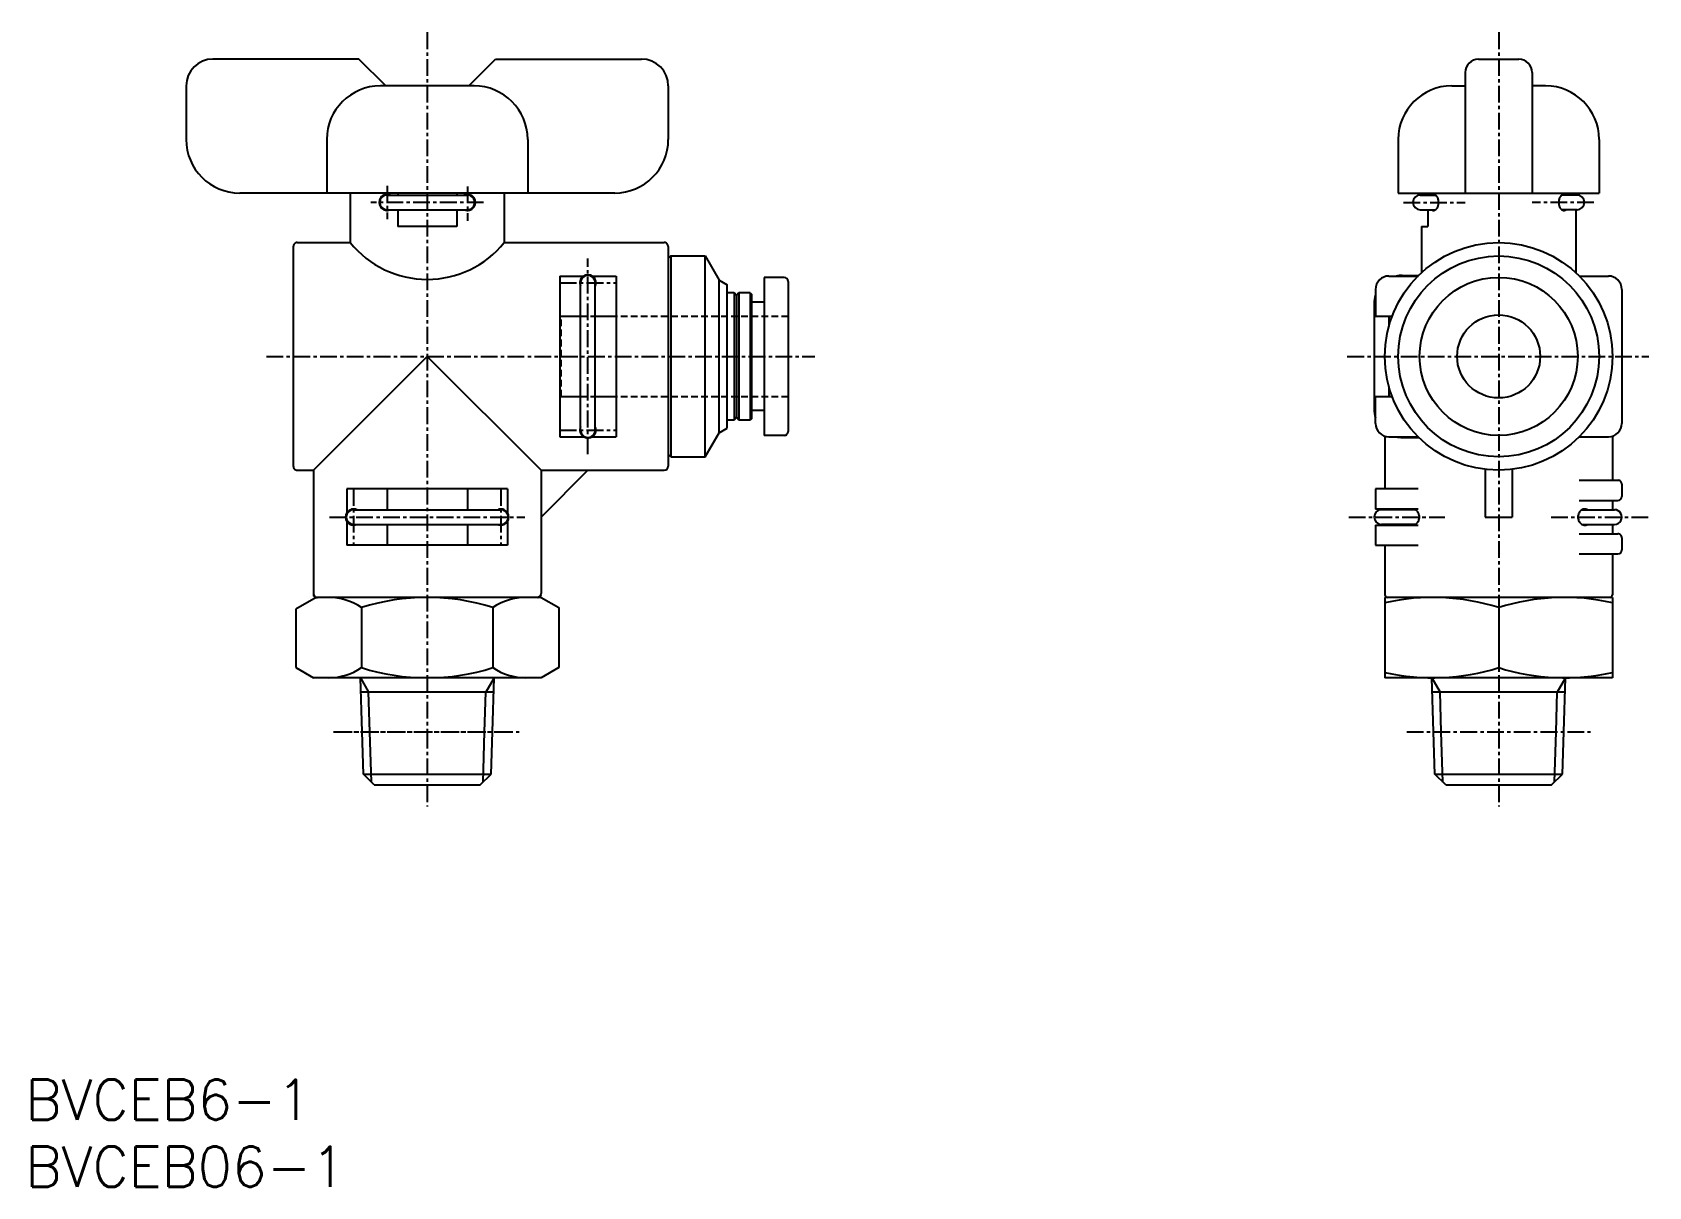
# Model space of a CAD drawing. Extents: x 1 to 121, y 0 to 86.
import ezdxf

# ---------------------------------------------------------------- set-up
doc = ezdxf.new("R2010")
doc.units = 0
doc.linetypes.add('CENTER', pattern=[2, 1.25, -0.25, 0.25, -0.25])
doc.linetypes.add('DASHED', pattern=[0.75, 0.5, -0.25])
doc.layers.get('0').update_dxf_attribs({"linetype": 'CONTINUOUS'})
doc.layers.add('CENTER', color=1, linetype='CENTER')
doc.styles.get("Standard").update_dxf_attribs({"font": 'txt.shx'})

# ---------------------------------------------------------------- blocks, each defined once
blk = doc.blocks.new('*U11')
at = {"color": 7, "linetype": 'CONTINUOUS'}
blk.add_text('BVCEB06-1', height=3, dxfattribs=at).set_placement((0, 0))
blk = doc.blocks.new('*U12')
at = {"color": 7, "linetype": 'CONTINUOUS'}
blk.add_text('BVCEB6-1', height=3, dxfattribs=at).set_placement((0, 5))

msp = doc.modelspace()

# ---------------------------------------------------------------- linework, layer by layer
at = {"color": 7, "linetype": 'CONTINUOUS'}
for p, q in [((24.89999, 84.200011), (14, 84.200011)), ((26.90001, 82.200023), (24.9, 84.200021)), ((33.1, 82.20002), (35.1, 84.200021)), ((35.10001, 84.200011), (46, 84.200011)), ((108.5, 84.200001), (111.5, 84.200001)), ((12, 82.200011), (12, 78.200012)), ((33.5, 82.200012), (26.5, 82.200012)), ((48, 82.200011), (48, 78.200012)), ((106.5, 82.199997), (107.5, 82.199997)), ((107.5, 83.199997), (107.5, 74.199997)), ((112.5, 83.199997), (112.5, 74.199997)), ((113.5, 82.199997), (112.5, 82.199997)), ((22.5, 78.200012), (22.5, 74.200012)), ((37.5, 78.200012), (37.5, 74.200012)), ((102.5, 78.199997), (102.5, 74.199997)), ((117.5, 78.199997), (117.5, 74.199997)), ((44, 74.200012), (16, 74.200012)), ((24.25, 74.200012), (24.25, 70.500015)), ((27, 74.050018), (33, 74.050018)), ((27.8, 74.200012), (27.8, 74.050018)), ((32.2, 74.200012), (32.2, 74.050018)), ((35.75, 74.200012), (35.75, 70.500015)), ((102.5, 74.199997), (117.5, 74.199997)), ((104.14998, 74.050003), (105.29379, 74.050003)), ((104.7, 74.199997), (104.7, 74.050003)), ((115.85002, 74.050003), (114.70621, 74.050003)), ((115.75, 74.199997), (115.75, 74.050003)), ((27, 72.950012), (33, 72.950012)), ((27.8, 72.950012), (27.8, 71.700012)), ((32.2, 72.950012), (32.2, 71.700012)), ((104.14998, 72.949997), (105.29379, 72.949997)), ((104.7, 72.949997), (104.7, 71.700004)), ((115.85002, 72.949997), (114.70621, 72.949997)), ((115.75, 72.949997), (115.75, 68.259987)), ((32.2, 71.700012), (27.8, 71.700012)), ((104.25, 71.700004), (104.7, 71.700004)), ((104.25, 71.700004), (104.25, 68.259987)), ((20, 70.200012), (20, 53.80001)), ((20.3, 70.500015), (24.25, 70.500015)), ((35.75, 70.500015), (47.70001, 70.500015)), ((48, 70.200012), (48, 53.80001)), ((48.2, 69.500007), (48, 69.300007)), ((48.2, 69.500015), (48.2, 54.500015)), ((48.2, 69.500015), (50.7587, 69.500015)), ((50.75869, 69.500015), (51.8, 67.696419)), ((50.7587, 54.500015), (50.7587, 69.500015)), ((39.90001, 68.000015), (39.90001, 56.000015)), ((39.90001, 68.000015), (41.66833, 68.000015)), ((42.33167, 68.000015), (44.10001, 68.000015)), ((44.10001, 68.000015), (44.10001, 56.000015)), ((51.79999, 67.69643), (52.4, 67.35001)), ((51.8, 56.303604), (51.8, 67.696419)), ((55.14999, 67.900017), (55.14999, 56.100014)), ((56.64999, 67.900017), (55.14999, 67.900017)), ((56.95, 67.600014), (56.95, 56.400017)), ((101.8, 68), (103.9792, 68)), ((102.8, 68.050003), (104.02943, 68.050003)), ((116.0208, 68), (118.2, 68)), ((41.45001, 56.500015), (41.45001, 67.503624)), ((42.55002, 56.500015), (42.55002, 67.500015)), ((52.39999, 56.650017), (52.39999, 67.350014)), ((52.92499, 66.750015), (52.39999, 66.750015)), ((52.92499, 66.750015), (52.92499, 57.250015)), ((53.09999, 66.550014), (52.925, 66.750011)), ((53.27499, 66.750019), (53.09999, 66.550018)), ((53.09999, 66.550018), (53.09999, 57.450012)), ((54.09999, 66.750015), (53.27499, 66.750015)), ((53.27499, 66.750015), (53.27499, 57.250015)), ((54.09999, 66.750015), (54.09999, 57.250015)), ((54.1, 66.750011), (54.2, 66.650001)), ((54.2, 66.650017), (54.2, 57.350014)), ((100.79999, 67), (100.79999, 65)), ((119.2, 67), (119.2, 57)), ((55.14999, 66.050018), (54.2, 66.050018)), ((100.69998, 65.949997), (100.69998, 58.050003)), ((39.90001, 65.000015), (41.45001, 65.000015)), ((42.55002, 65.000015), (44.10001, 65.000015)), ((100.79999, 65), (102.04701, 65)), ((101.79998, 65), (101.79998, 64.238235)), ((21.50001, 53.500009), (30.00001, 62.000013)), ((38.50001, 53.500013), (30.00001, 62.000013)), ((101.79998, 59.761764), (101.79998, 59)), ((39.90001, 59.000015), (41.45001, 59.000015)), ((42.55002, 59.000015), (44.10001, 59.000015)), ((55.14999, 57.950012), (54.2, 57.950012)), ((100.79999, 57), (100.79999, 59)), ((100.79999, 59), (102.04701, 59)), ((52.92499, 57.250015), (52.39999, 57.250015)), ((53.1, 57.45001), (52.925, 57.250015)), ((53.27499, 57.250017), (53.09999, 57.450012)), ((54.09999, 57.250015), (53.27499, 57.250015)), ((54.19999, 57.35001), (54.1, 57.250011)), ((39.90001, 56.000015), (41.66833, 56.000015)), ((42.33167, 56.000015), (44.10001, 56.000015)), ((50.75868, 54.500004), (51.79999, 56.303594)), ((51.79999, 56.303613), (52.4, 56.650024)), ((56.64999, 56.100014), (55.14999, 56.100014)), ((101.5, 56.046057), (101.5, 52.100006)), ((101.79999, 56), (103.97919, 56)), ((102.8, 55.949997), (104.02943, 55.949997)), ((116.0208, 56), (118.2, 56)), ((118.5, 56.04606), (118.5, 52.75)), ((48.2, 54.500019), (48, 54.700014)), ((48.2, 54.500015), (50.7587, 54.500015)), ((20.3, 53.500015), (21.5, 53.500015)), ((21.5, 53.500015), (21.5, 44.300018)), ((38.5, 53.500015), (47.70001, 53.500015)), ((38.5, 53.500015), (38.5, 44.300018)), ((42, 53.500013), (38.5, 50.000015)), ((109, 53.559028), (109, 50)), ((111, 53.559028), (111, 50)), ((24, 52.100014), (24, 50.331672)), ((36, 52.100014), (24, 52.100014)), ((27, 52.100014), (27, 50.550003)), ((33, 52.100014), (33, 50.550003)), ((36, 52.100014), (36, 50.331672)), ((103.97919, 52.100006), (100.79999, 52.100006)), ((100.79999, 52.100006), (100.79999, 50.600006)), ((116.0208, 52.75), (118.9, 52.75)), ((119.2, 52.450001), (119.2, 51.549999)), ((116.0208, 51.25), (118.9, 51.25)), ((118.5, 51.25), (118.5, 50.549999)), ((24, 49.66835), (24, 47.900017)), ((24.5, 50.550003), (35.50362, 50.550003)), ((36, 49.66835), (36, 47.900017)), ((103.97919, 50.600006), (100.79999, 50.600006)), ((103.77252, 50.550003), (101.24998, 50.550003)), ((101.79999, 50.600006), (101.79999, 50.550003)), ((109, 50), (111, 50)), ((116.22664, 50.549999), (118.65, 50.549999)), ((24.5, 49.450004), (35.5, 49.450004)), ((27, 49.450004), (27, 47.900017)), ((33, 49.450004), (33, 47.900017)), ((100.79999, 49.400001), (100.79999, 47.900001)), ((100.79999, 49.400001), (103.97919, 49.400001)), ((103.77254, 49.450004), (101.24998, 49.450004)), ((101.79999, 49.450004), (101.79999, 49.400001)), ((116.0208, 48.75), (118.9, 48.75)), ((116.22825, 49.45), (118.65, 49.45)), ((118.5, 49.45), (118.5, 48.75)), ((119.2, 48.45), (119.2, 47.55)), ((36, 47.900017), (24, 47.900017)), ((100.79999, 47.900001), (103.97919, 47.900001)), ((101.5, 47.900001), (101.5, 44.199997)), ((116.0208, 47.25), (118.9, 47.25)), ((118.5, 47.25), (118.5, 44.199997)), ((21.70001, 43.999993), (20.18504, 43.125329)), ((38.5, 44), (21.70001, 44)), ((38.5, 44), (39.81495, 43.240814)), ((101.5, 44), (101.5, 38)), ((118.5, 44), (101.5, 44)), ((118.5, 44), (118.5, 38)), ((20.18504, 43.125335), (20.18504, 38.759186)), ((25.09253, 43.240814), (25.09253, 38.759186)), ((34.90747, 43.240814), (34.90747, 38.759186)), ((39.81496, 43.240814), (39.81496, 38.759186)), ((110, 43.240814), (110, 38.759186)), ((20.18504, 38.759192), (21.500008, 38)), ((39.81495, 38.759184), (38.500003, 38)), ((38.500003, 38), (21.500008, 38)), ((25.136, 33.970001), (25.01006, 38.000001)), ((25.01006, 37.999993), (25.6243, 36.936093)), ((34.98993, 38.000001), (34.37569, 36.936101)), ((34.864, 33.969998), (34.98993, 37.999998)), ((118.5, 38), (101.5, 38)), ((105.01006, 38.000003), (105.62431, 36.936091)), ((105.136, 33.97), (105.01006, 38)), ((114.98994, 37.999996), (114.3757, 36.936093)), ((114.864, 33.969999), (114.98994, 37.999999)), ((34.9567, 36.936096), (25.04332, 36.936096)), ((25.717, 33.969998), (25.62431, 36.936102)), ((34.28299, 33.970003), (34.37568, 36.9361)), ((114.9567, 36.936096), (105.04332, 36.936096)), ((105.717, 33.969998), (105.62431, 36.936102)), ((114.283, 33.970004), (114.37569, 36.936101)), ((25.23458, 30.815421), (25.136, 33.970001)), ((25.83432, 30.215682), (25.717, 33.969998)), ((34.16567, 30.215679), (34.28299, 33.970003)), ((34.76542, 30.815418), (34.864, 33.969998)), ((105.23458, 30.81542), (105.136, 33.97)), ((105.83433, 30.215681), (105.717, 33.969998)), ((114.16568, 30.21568), (114.283, 33.970004)), ((114.76542, 30.815419), (114.864, 33.969999)), ((26.050009, 30), (25.23458, 30.815423)), ((25.23459, 30.815414), (34.76541, 30.815414)), ((33.949995, 30), (34.76542, 30.815423)), ((106.05, 30.000006), (105.23458, 30.815418)), ((105.23459, 30.815414), (114.76541, 30.815414)), ((113.95, 30), (114.76542, 30.815418)), ((26.050009, 30), (33.949995, 30)), ((106.05, 30), (113.95, 30))]:
    msp.add_line(p, q, dxfattribs=at)
at = {"color": 3, "linetype": 'DASHED'}
for p, q in [((40, 59.000015), (40, 65.000015)), ((41.45001, 65.000015), (56.95, 65.000015)), ((41.45001, 59.000015), (56.95, 59.000015))]:
    msp.add_line(p, q, dxfattribs=at)
at = {"color": 7, "linetype": 'CONTINUOUS'}
for points in [[(104.99737, 72.95003, 0.10884396), (105.10368, 72.903847, 0.1250796), (105.21787, 72.911507, 0.098051825), (105.31735, 72.968248, 0.06690166), (105.39405, 73.054603, 0.048140157), (105.44966, 73.156584, 0.03815595), (105.48739, 73.267349, 0.032641112), (105.50913, 73.381767, 0.030858417), (105.5164, 73.5, 0.030270783), (105.5094, 73.61604, 0.032555563), (105.48796, 73.730455, 0.037890507), (105.45068, 73.841043, 0.048224957), (105.39504, 73.943949, 0.067542213), (105.31758, 74.03156, 0.099665056), (105.21653, 74.088918, 0.1263262), (105.10128, 74.095697, 0.10715523), (104.99635, 74.049245)], [(115.00223, 74.050251, 0.1089883), (114.89584, 74.09624, 0.12503402), (114.78168, 74.088347, 0.097909508), (114.68228, 74.03144, 0.066800005), (114.60567, 73.944994, 0.048083311), (114.55015, 73.842966, 0.038129896), (114.51248, 73.73216, 0.032625558), (114.49081, 73.61773, 0.030722923), (114.4836, 73.5, 0.030270783), (114.4906, 73.383959, 0.032555563), (114.51204, 73.269545, 0.037890507), (114.54932, 73.158956, 0.048224957), (114.60496, 73.05605, 0.067542213), (114.68242, 72.968439, 0.099665056), (114.78347, 72.911082, 0.1263262), (114.89872, 72.904303, 0.10715523), (115.00365, 72.950755)], [(103.36258, 49.449947, 0.07449838), (103.49119, 49.406678, 0.077586017), (103.62672, 49.404011, 0.074323466), (103.75542, 49.441702, 0.068522638), (103.86934, 49.514835, 0.061252358), (103.96097, 49.614984, 0.055044451), (104.02716, 49.733547, 0.050892678), (104.06705, 49.863425, 0.049315809), (104.08052, 50, 0.048552818), (104.06746, 50.134524, 0.050807058), (104.02801, 50.264435, 0.054975798), (103.96222, 50.383262, 0.06119163), (103.87087, 50.483851, 0.068653865), (103.75684, 50.557641, 0.075160881), (103.62671, 50.595989, 0.077319396), (103.49164, 50.593402, 0.073793801), (103.36422, 50.550884)], [(116.63674, 50.550381, 0.074524354), (116.50807, 50.593446, 0.077576274), (116.37256, 50.595893, 0.074303161), (116.2439, 50.558, 0.068485546), (116.13009, 50.484701, 0.061227789), (116.03857, 50.38441, 0.055016172), (115.97252, 50.265767, 0.050875945), (115.93277, 50.135844, 0.049043859), (115.91945, 50, 0.048552982), (115.93251, 49.865476, 0.050807242), (115.97196, 49.735564, 0.054976024), (116.03775, 49.616737, 0.061191915), (116.1291, 49.516148, 0.068654205), (116.24313, 49.442358, 0.07516122), (116.37326, 49.40401, 0.077319096), (116.50833, 49.406598, 0.073790881), (116.63575, 49.449116)]]:
    msp.add_lwpolyline(points, format="xyb", dxfattribs=at)
for radius in [8.5, 7.5, 5.9, 3.1]:
    msp.add_circle((110, 62), radius, dxfattribs=at)
for centre, radius, start, end in [((14, 82.200011), 2, 90, 180), ((46, 82.200011), 2, 0, 90), ((108.5, 83.199997), 1, 90.000003, 180.00001), ((111.5, 83.199997), 1, 0, 90.000003), ((26.5, 78.200012), 4, 89.999982, 179.99996), ((33.5, 78.200012), 4, 0, 89.999982), ((106.5, 78.199997), 4, 89.999975, 179.99995), ((113.5, 78.199997), 4, 0, 89.999975), ((16, 78.200012), 4, 179.99996, 269.99995), ((44, 78.200012), 4, 270.00002, 0), ((27, 73.500015), 0.6, 66.444258, 293.55648), ((27, 73.500015), 0.55, 90.000003, 270), ((33, 73.500015), 0.6, 246.44353, 113.55574), ((33, 73.500015), 0.55, 270, 90.000003), ((104.14998, 73.5), 0.55, 90.000003, 270), ((115.85002, 73.5), 0.55, 270, 89.999996), ((20.3, 70.200012), 0.3, 90.000003, 180.00001), ((30, 75.136375), 7.386363, 218.88007, 321.11996), ((47.70001, 70.200012), 0.3, 0, 90.000003), ((42, 67.500015), 0.6, 336.44636, 203.55647), ((42, 67.500015), 0.55, 0, 180.00001), ((56.64999, 67.600014), 0.3, 0.00000865, 90.000003), ((101.79999, 67), 1, 90.000003, 180.00001), ((102.8, 65.949997), 2.1, 90.000003, 102.52791), ((118.2, 67), 1, 0, 90.000003), ((102.8, 65.949997), 2.1, 162.2483, 180.00001), ((102.8, 58.050003), 2.1, 179.99999, 197.75169), ((42, 56.500015), 0.6, 156.44353, 23.556458), ((101.79999, 57), 1, 180.00002, 270), ((118.2, 57), 1, 270, 0), ((42.00002, 56.500015), 0.55, 179.99999, 0.00001002), ((56.64999, 56.400017), 0.3, 270, 0.00000501), ((102.8, 58.050003), 2.1, 257.47209, 270), ((20.3, 53.80001), 0.3, 179.99999, 270), ((47.70001, 53.80001), 0.3, 270, 0), ((118.9, 52.450001), 0.3, 0, 90.000003), ((118.9, 51.549999), 0.3, 270, 0), ((24.5, 50.000015), 0.6, 66.443534, 293.55648), ((24.5, 50), 0.55, 90.000003, 270), ((35.5, 50.000015), 0.6, 246.44636, 113.55646), ((35.5, 50.000015), 0.55, 270, 90.000003), ((101.24998, 50), 0.55, 90.000003, 270), ((118.65, 50), 0.55, 270, 90.000003), ((118.9, 48.45), 0.3, 0, 90.000003), ((118.9, 47.55), 0.3, 270, 0), ((21.8, 44.300018), 0.3, 179.99999, 270), ((21.70001, 44.199997), 0.2, 179.99996, 269.99995), ((22.63878, 39.655098), 4.344899, 55.615754, 90.000003), ((30, 27.759186), 16.24081, 72.412047, 107.58794), ((37.36122, 39.655098), 4.344899, 89.999996, 124.38425), ((38.2, 44.300018), 0.3, 270, 0), ((38.3, 44.199997), 0.2, 270, 359.99998), ((101.7, 44.199997), 0.2, 179.99998, 270), ((105.09253, 27.759186), 16.24081, 72.412047, 102.77972), ((101.70001, 44.199997), 0.2, 179.99996, 269.99995), ((114.90749, 27.759186), 16.24081, 77.220268, 107.58794), ((118.3, 44.199997), 0.2, 269.99996, 0), ((118.3, 44.199997), 0.2, 270, 359.99998), ((22.63878, 42.344902), 4.344899, 270, 304.38425), ((30, 54.240814), 16.24081, 252.41205, 287.58795), ((37.36122, 42.344902), 4.344899, 235.61575, 270), ((105.09253, 54.240814), 16.24081, 257.22028, 287.58795), ((114.90749, 54.240814), 16.24081, 252.41205, 282.77973)]:
    msp.add_arc(centre, radius, start, end, dxfattribs=at)
at = {"layer": 'CENTER', "color": 1, "linetype": 'CENTER'}
for p, q in [((30, 86.200011), (30, 33.970001)), ((110, 86.200001), (110, 33.970001)), ((27, 74.748085), (27, 72.247284)), ((33, 74.689476), (33, 72.130058)), ((34.2, 73.500015), (25.8, 73.500015)), ((102.88275, 73.5), (107.5, 73.5)), ((117.11725, 73.5), (112.5, 73.5)), ((42.00002, 54.700012), (42.00002, 69.300003)), ((39.90001, 67.500015), (44.10001, 67.500015)), ((18, 62.000015), (58.95, 62.000015)), ((98.69998, 62), (121.2, 62)), ((39.90001, 56.500015), (44.10001, 56.500015)), ((24.5, 52.100014), (24.5, 47.900017)), ((35.5, 52.100014), (35.5, 47.900017)), ((22.7, 50), (37.3, 50)), ((98.79999, 50), (105.97919, 50)), ((113.91945, 50), (121.2, 50)), ((23.00974, 33.970001), (36.3441, 33.970001)), ((23.13502, 33.970001), (36.86497, 33.970001)), ((30, 33.970001), (30, 28.392952)), ((103.13503, 33.970001), (116.86498, 33.970001)), ((110, 33.970001), (110, 28.392952))]:
    msp.add_line(p, q, dxfattribs=at)

# ---------------------------------------------------------------- block references
at = {"color": 7, "linetype": 'CONTINUOUS'}
for name in ['*U12', '*U11']:
    msp.add_blockref(name, (0, 0), dxfattribs=at)

doc.saveas('drawing.dxf')
